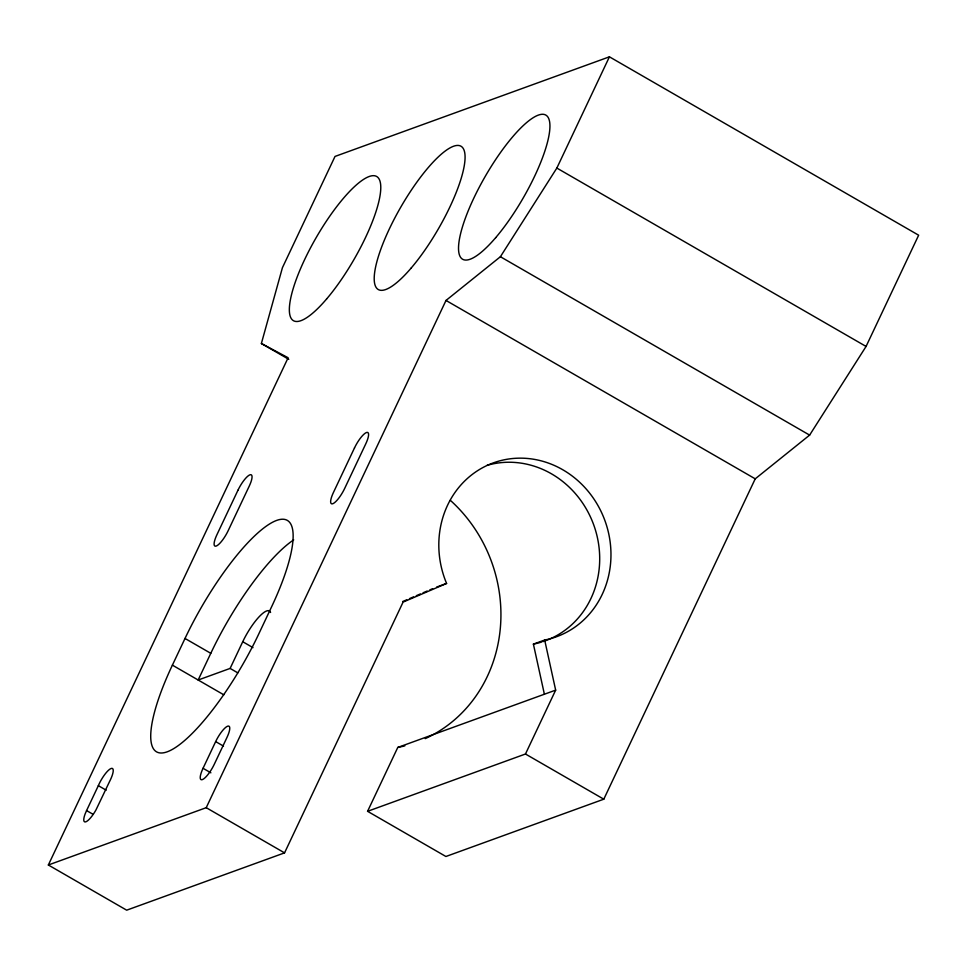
<?xml version="1.0" encoding="UTF-8"?>
<svg xmlns="http://www.w3.org/2000/svg" width="967" height="967" viewBox="0 0 967 967"><rect width="100%" height="100%" fill="white"/><g stroke="black" fill="none" stroke-linecap="round" stroke-linejoin="round"><path stroke-width="1.45" d="M261.38 343.503L282.437 267.666L335.017 156.436L609.428 56.823L918.65 235.211L866.069 346.44L809.621 435.114L755.227 478.834L603.795 799.189L445.908 856.496L367.581 811.313L397.775 747.443L555.662 690.136L544.675 640.021A92.494 85.193 70 0 0 607.191 527.619A92.494 85.193 70 0 0 494.355 462.516A92.494 85.193 70 0 0 446.585 583.439L403.082 602.115L284.552 852.87L126.677 910.177L48.35 864.994L288.118 357.754L261.38 343.503L288.782 359.313M86.571 810.576L85.132 813.936A15.291 4.013 -60 0 0 85.906 821.781A15.291 4.013 -60 0 0 95.938 810.008L109.573 781.505A15.412 4.049 -60 0 0 111.072 768.511A15.412 4.049 -60 0 0 98.344 785.663L86.571 810.576L93.098 814.335M172.392 665.151L185.011 638.462A118.179 31.017 -60 0 1 276.622 520.427A118.179 31.017 -60 0 1 271.473 607.071L258.854 633.772A118.179 31.017 -60 0 1 167.255 751.794A118.179 31.017 -60 0 1 172.392 665.151L223.8 694.802M293.69 539.876A118.179 31.017 -60 0 0 210.782 653.317L198.162 680.019L230.122 668.415L242.741 641.725A30.835 8.087 -60 0 1 270.579 612.462M203.046 768.294L215.665 741.592A15.412 4.049 -60 0 1 227.62 726.205A15.412 4.049 -60 0 1 226.943 737.507L214.323 764.196A15.412 4.049 -60 0 1 202.381 779.595A15.412 4.049 -60 0 1 203.046 768.294L210.879 772.814M48.35 864.994L206.225 807.687L446.005 300.447L500.398 256.726L556.847 168.065L609.428 56.823M367.581 811.313L525.468 754.006L555.662 690.136M402.683 601.534L406.756 599.794M409.476 598.621L413.562 596.869M416.281 595.708L420.355 593.956M423.075 592.783L427.148 591.03M429.868 589.87L432.587 588.698M436.721 587.017L446.585 583.439M544.385 694.221L533.397 644.119L544.675 640.021M556.847 168.065L866.069 346.44M500.398 256.726L809.621 435.114M446.005 300.447L755.227 478.834M525.468 754.006L603.795 799.189M242.741 641.725L252.991 647.636M185.011 638.462L210.782 653.317M230.122 668.415L237.809 672.863M215.665 741.592L223.498 746.113M206.225 807.687L284.552 852.87M98.344 785.663L106.177 790.184M404.835 745.847A143.865 132.527 70 0 1 397.775 747.443M450.308 500.302A143.865 132.527 70 0 1 425.25 738.619M541.508 642.076A92.494 85.193 70 0 1 533.397 644.119M487.054 465.345A92.494 85.193 70 0 1 595.056 528.816A92.494 85.193 70 0 1 542.838 641.653M237.955 490.233L216.922 534.727A15.412 4.049 -60 0 0 216.257 546.029A15.412 4.049 -60 0 0 228.2 530.629L249.232 486.135A15.412 4.049 -60 0 0 249.909 474.833A15.412 4.049 -60 0 0 237.955 490.233M354.49 447.926L333.458 492.421A15.412 4.049 -60 0 0 332.781 503.722A15.412 4.049 -60 0 0 344.723 488.335L365.768 443.841A15.412 4.049 -60 0 0 366.433 432.539A15.412 4.049 -60 0 0 354.49 447.926M411.193 268.016A82.727 21.709 -60 0 0 462.504 147.48A82.727 21.709 -60 0 0 385.217 238.1A82.727 21.709 -60 0 0 411.193 268.016M495.72 237.616A83.235 21.842 -60 0 0 547.346 116.342A83.235 21.842 -60 0 0 469.587 207.53A83.235 21.842 -60 0 0 495.72 237.616M326.568 299.021A83.235 21.842 -60 0 0 378.194 177.747A83.235 21.842 -60 0 0 300.423 268.935A83.235 21.842 -60 0 0 326.568 299.021"/></g></svg>
